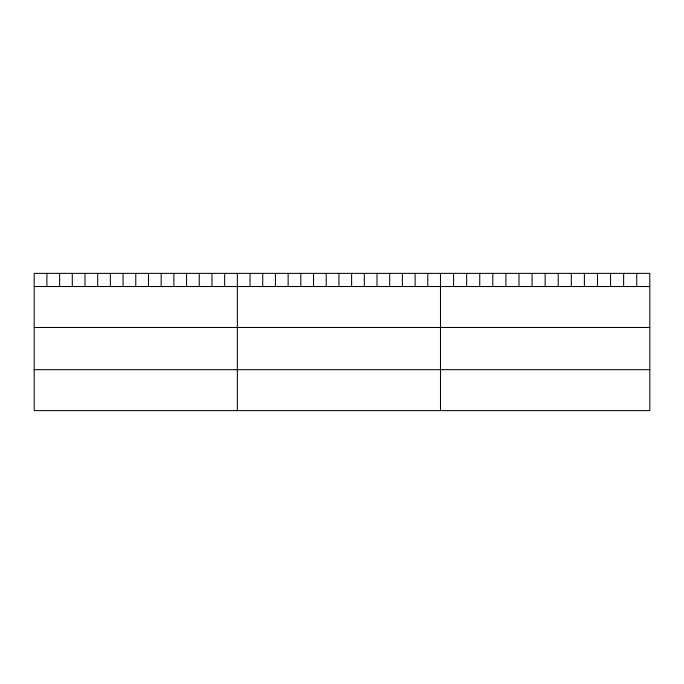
<?xml version="1.0" encoding="UTF-8"?>
<svg xmlns="http://www.w3.org/2000/svg" width="684" height="684" viewBox="0 0 684 684"><rect width="100%" height="100%" fill="white"/><g stroke="black" fill="none" stroke-linecap="round" stroke-linejoin="round"><path stroke-width="1.03" d="M649.8 286.519L649.8 410.622L34.2 410.622L34.2 273.378L649.8 273.378L649.8 286.519L34.2 286.519M34.2 327.474L649.8 327.474M34.2 369.668L649.8 369.668M636.719 273.378L636.719 286.519M623.637 273.378L623.637 286.519M610.556 273.378L610.556 286.519M597.474 273.378L597.474 286.519M584.393 273.378L584.393 286.519M571.311 273.378L571.311 286.519M558.229 273.378L558.229 286.519M545.148 273.378L545.148 286.519M532.066 273.378L532.066 286.519M518.985 273.378L518.985 286.519M505.904 273.378L505.904 286.519M492.822 273.378L492.822 286.519M479.74 273.378L479.74 286.519M466.659 273.378L466.659 286.519M453.577 273.378L453.577 286.519M440.496 273.378L440.496 410.622M427.799 273.378L427.799 286.519M415.102 273.378L415.102 286.519M402.406 273.378L402.406 286.519M389.709 273.378L389.709 286.519M377.012 273.378L377.012 286.519M364.315 273.378L364.315 286.519M351.619 273.378L351.619 286.519M338.922 273.378L338.922 286.519M326.225 273.378L326.225 286.519M313.529 273.378L313.529 286.519M300.832 273.378L300.832 286.519M288.135 273.378L288.135 286.519M275.438 273.378L275.438 286.519M262.742 273.378L262.742 286.519M250.045 273.378L250.045 286.519M237.348 273.378L237.348 410.622M224.651 273.378L224.651 286.519M211.954 273.378L211.954 286.519M199.258 273.378L199.258 286.519M186.561 273.378L186.561 286.519M173.864 273.378L173.864 286.519M161.167 273.378L161.167 286.519M148.471 273.378L148.471 286.519M135.774 273.378L135.774 286.519M123.077 273.378L123.077 286.519M110.38 273.378L110.38 286.519M97.684 273.378L97.684 286.519M84.987 273.378L84.987 286.519M72.29 273.378L72.29 286.519M59.593 273.378L59.593 286.519M46.897 273.378L46.897 286.519"/></g></svg>
